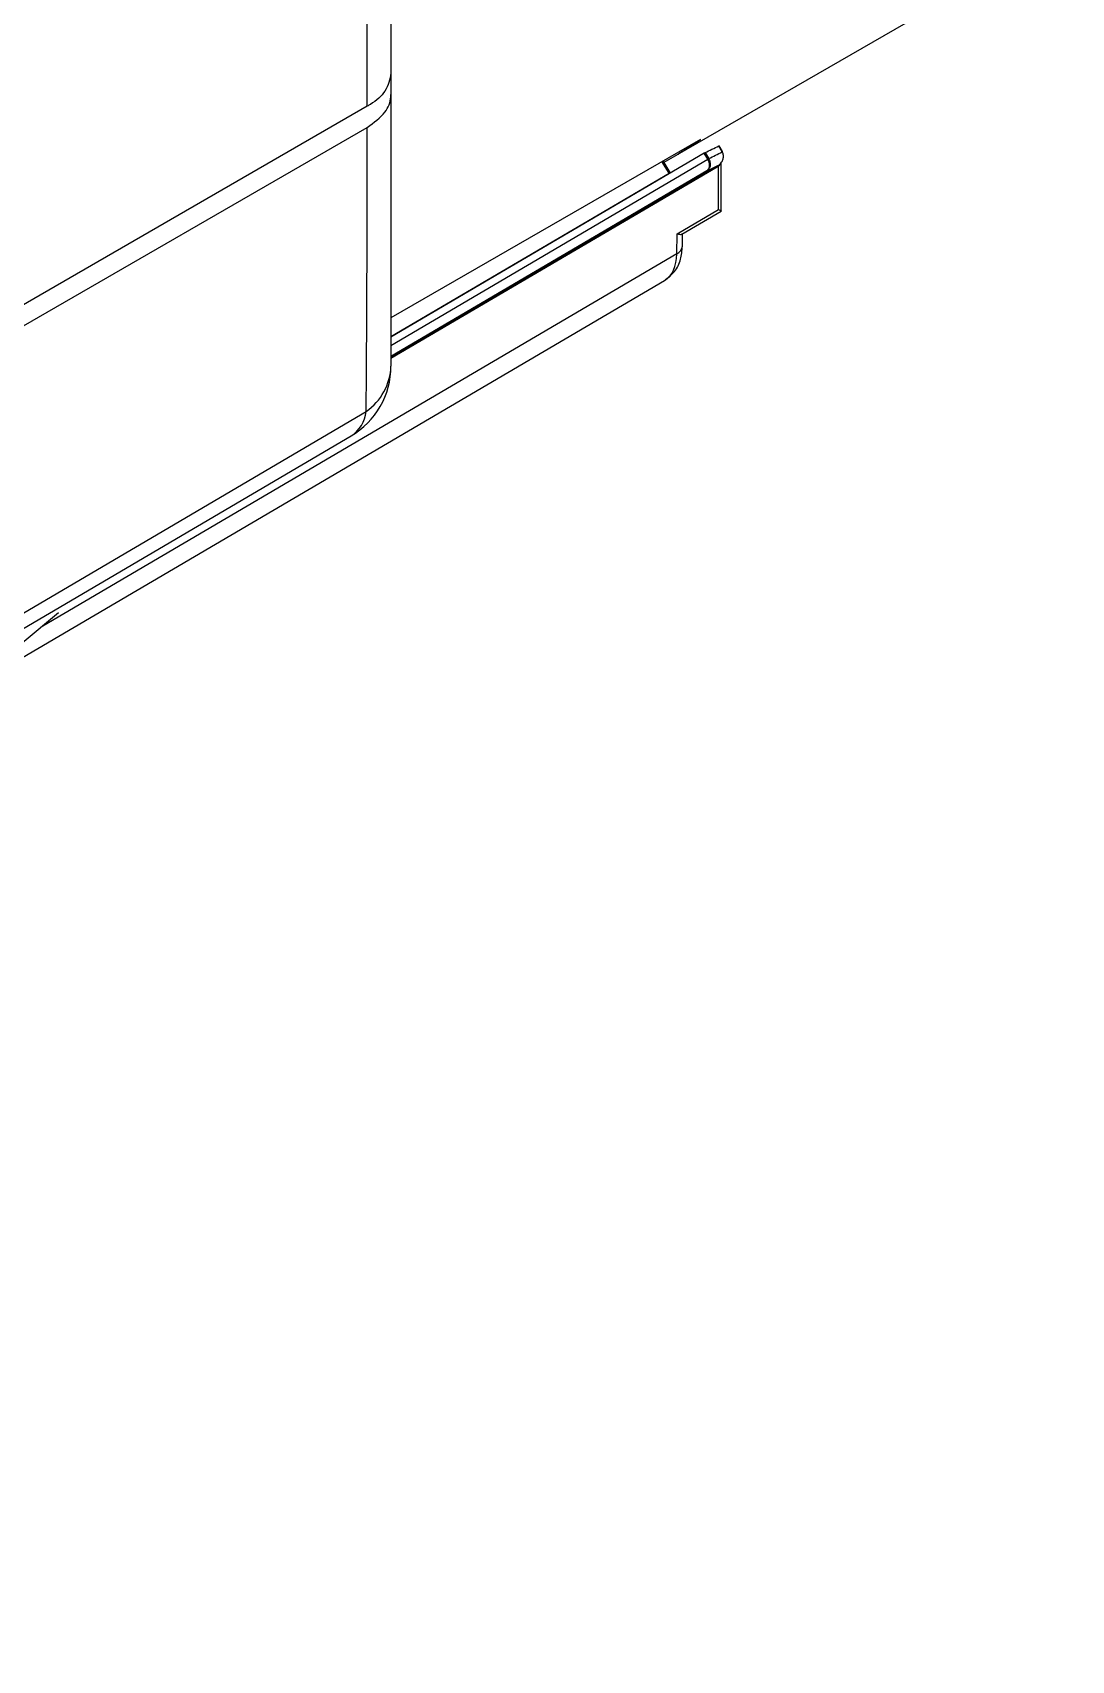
# Model space of a CAD drawing. Extents: x 8 to 113, y 0 to 87.
# Drawn here: x 24.723 to 26.328, y 6.953 to 9.469 of the extents above; entities that cross this region are included whole.
import ezdxf

# ---------------------------------------------------------------- set-up
doc = ezdxf.new("R2010")
doc.units = 0
doc.header["$MEASUREMENT"] = 0
doc.layers.add('OBJECT', color=7, linetype='CONTINUOUS')

msp = doc.modelspace()

# ---------------------------------------------------------------- linework, layer by layer
at = {"layer": 'OBJECT'}
for p, q in [((25.6992, 9.2689), (26.3285, 9.6322)), ((25.277, 9.4066), (25.277, 9.3739)), ((25.2404, 9.3555), (21.9284, 7.4435)), ((21.9284, 7.4109), (25.2404, 9.3229)), ((25.7555, 9.3044), (25.277, 9.0282)), ((25.7887, 9.2854), (25.7836, 9.2943)), ((25.7891, 9.2856), (25.784, 9.2944)), ((25.7611, 9.2832), (25.277, 8.9987)), ((25.277, 8.9859), (25.7667, 9.2736)), ((25.277, 8.9671), (25.7819, 9.2638)), ((25.781, 9.2616), (25.277, 8.9654)), ((25.7067, 9.2522), (25.6958, 9.27)), ((25.7086, 9.2532), (25.6977, 9.2711)), ((25.7666, 9.2737), (25.7611, 9.2832)), ((25.7625, 9.284), (25.7681, 9.2745)), ((25.7667, 9.2736), (25.7666, 9.2737)), ((25.7681, 9.2745), (25.7681, 9.2744)), ((25.7829, 9.2627), (25.781, 9.2616)), ((25.7819, 9.2638), (25.7835, 9.2647)), ((25.7841, 9.2635), (25.7829, 9.2627)), ((25.7831, 9.196), (25.7829, 9.2627)), ((25.7875, 9.1935), (25.7872, 9.2685)), ((25.789, 9.285), (25.7887, 9.2854)), ((25.7653, 9.2555), (25.277, 8.9686)), ((25.277, 8.9997), (25.7067, 9.2522)), ((25.7072, 9.2515), (25.7067, 9.2522)), ((25.7091, 9.2526), (25.7086, 9.2532)), ((25.7191, 9.1584), (25.7831, 9.196)), ((25.7267, 9.1577), (25.7875, 9.1935)), ((25.7186, 9.1275), (25.7191, 9.1584)), ((25.7273, 9.1392), (25.7276, 9.1583)), ((25.7186, 9.1275), (24.739, 8.5519)), ((24.6988, 8.498), (25.6999, 9.0862)), ((24.7073, 8.5262), (24.7631, 8.573))]:
    msp.add_line(p, q, dxfattribs=at)
at = {"layer": 'OBJECT', "flags": 128}
for points in [[(25.277, 9.9209), (25.277, 9.7408), (25.277, 9.5691), (25.277, 9.4066)], [(25.277, 9.3739), (25.277, 9.2232), (25.277, 9.0829), (25.277, 8.9536)], [(25.7852, 9.2659), (25.7851, 9.2658), (25.7851, 9.2658), (25.7851, 9.2658), (25.785, 9.2657), (25.785, 9.2657)], [(21.9854, 6.9697), (22.043, 7.0036), (22.7519, 7.4206), (25.2387, 8.8838)], [(21.9956, 6.9528), (22.5618, 7.2856), (25.2153, 8.8459)]]:
    msp.add_lwpolyline(points, dxfattribs=at)
at = {"layer": 'OBJECT'}
for centre, radius, start, end in [((25.2731, 10.0068), 0.8521, 300.0004, 304.4779), ((25.5548, 9.6345), 0.4184, 300.4174, 300.6439), ((25.844, 9.1358), 0.158, 118.6755, 119.2753), ((25.7836, 9.2618), 0.0026, 130.9431, 185.0248), ((25.7853, 9.263), 0.00248, 137.3168, 187.6685), ((25.7832, 9.2678), 0.00281, 303.7706, 311.7766), ((25.7858, 9.2666), 0.0000957, 322.218, 14.5341), ((25.7846, 9.2927), 0.00846, 299.6455, 302.7536), ((25.7894, 9.2844), 0.000712, 86.8054, 125.4943), ((25.7128, 9.1409), 0.0146, 293.4717, 353.2099), ((25.152, 8.9536), 0.125, 300.4583, 0), ((25.1889, 8.9566), 0.0882, 304.4305, 358.0683), ((25.1867, 8.8896), 0.0523, 303.1718, 353.6311)]:
    msp.add_arc(centre, radius, start, end, dxfattribs=at)
for centre, major_axis, ratio, start_param, end_param in [((25.152, 11.8965), (-0.0619, 3.6533), 0.017273, 3.942916, 4.13082), ((25.152, 11.8965), (-0.0619, 3.6533), 0.017273, 3.742494, 3.930397), ((24.6141, 11.5598), (-1.2464, 2.2248), 0.836703, 3.089836, 3.100797), ((24.593, 11.5473), (-1.2609, 2.2453), 0.828472, 3.094725, 3.103395), ((24.6047, 11.5542), (-1.2513, 2.2335), 0.836703, 3.09521, 3.106122), ((25.7725, 9.2021), (0.015, -0.0086), 0.001868, 5.501076, 6.282111), ((25.6557, 9.1647), (-0.0434, 0.0789), 0.577139, 3.158045, 3.939081)]:
    msp.add_ellipse(centre, major_axis=major_axis, ratio=ratio, start_param=start_param, end_param=end_param, dxfattribs=at)
for points, knots in [([(25.277, 9.4066), (25.2751, 9.3971), (25.2717, 9.3796), (25.2533, 9.3633), (25.242, 9.3565), (25.2404, 9.3555)], [0, 0, 0, 0, 0.499398, 0.929182, 1, 1, 1, 1]), ([(25.2404, 9.3229), (25.2506, 9.3303), (25.2697, 9.3441), (25.2767, 9.3632), (25.277, 9.3726), (25.277, 9.3739)], [0, 0, 0, 0, 0.499395, 0.929163, 1, 1, 1, 1]), ([(25.7836, 9.2943), (25.7838, 9.2944), (25.784, 9.2945), (25.784, 9.2944), (25.7839, 9.2944)], [0, 0, 0, 0, 0.781901, 1, 1, 1, 1]), ([(25.7611, 9.2832), (25.7615, 9.2834), (25.762, 9.2837), (25.7624, 9.2839), (25.7625, 9.284)], [0, 0, 0, 0, 0.641951, 1, 1, 1, 1]), ([(25.7681, 9.2744), (25.7688, 9.2729), (25.7702, 9.2698), (25.7706, 9.2649), (25.7696, 9.2604), (25.7676, 9.2574), (25.766, 9.256), (25.7654, 9.2556), (25.7653, 9.2555)], [0, 0, 0, 0, 0.220237, 0.440404, 0.662372, 0.887712, 0.990531, 1, 1, 1, 1]), ([(25.7653, 9.2555), (25.7654, 9.2556), (25.7659, 9.2559), (25.7672, 9.2572), (25.7688, 9.26), (25.7695, 9.2643), (25.7689, 9.2691), (25.7674, 9.2721), (25.7667, 9.2736)], [0, 0, 0, 0, 0.009444, 0.112278, 0.33762, 0.559581, 0.77977, 1, 1, 1, 1]), ([(25.7835, 9.2647), (25.7839, 9.265), (25.7843, 9.2653), (25.7847, 9.2655), (25.7847, 9.2655)], [0, 0, 0, 0, 0.973347, 1, 1, 1, 1]), ([(25.7867, 9.2678), (25.7864, 9.2668), (25.7859, 9.2652), (25.7846, 9.264), (25.7841, 9.2635)], [0, 0, 0, 0, 0.583924, 1, 1, 1, 1]), ([(25.785, 9.2657), (25.7848, 9.2654), (25.7844, 9.2649), (25.7842, 9.2641), (25.7841, 9.2637), (25.7841, 9.2635)], [0, 0, 0, 0, 0.531886, 0.875862, 1, 1, 1, 1]), ([(25.7841, 9.2635), (25.7841, 9.2636), (25.7841, 9.264), (25.7842, 9.2648), (25.7845, 9.2652), (25.7847, 9.2655)], [0, 0, 0, 0, 0.125079, 0.466712, 1, 1, 1, 1]), ([(25.7847, 9.2655), (25.7848, 9.2656), (25.7851, 9.2659), (25.7856, 9.2663), (25.7859, 9.2666), (25.7859, 9.2666)], [0, 0, 0, 0, 0.264318, 0.865751, 1, 1, 1, 1]), ([(25.7852, 9.2659), (25.7852, 9.2659), (25.7852, 9.2659), (25.7853, 9.2659), (25.7854, 9.2661), (25.7857, 9.2663), (25.7858, 9.2665), (25.7859, 9.2665)], [0, 0, 0, 0, 0.010426, 0.095696, 0.267145, 0.695457, 1, 1, 1, 1]), ([(25.7859, 9.2666), (25.7872, 9.2682), (25.7897, 9.2712), (25.791, 9.2768), (25.7906, 9.2816), (25.7894, 9.284), (25.789, 9.285)], [0, 0, 0, 0, 0.303047, 0.584924, 0.848602, 1, 1, 1, 1]), ([(25.7894, 9.2851), (25.7894, 9.2852), (25.7893, 9.2854), (25.7892, 9.2856), (25.7891, 9.2856)], [0, 0, 0, 0, 0.702853, 1, 1, 1, 1]), ([(25.7067, 9.2522), (25.707, 9.2524), (25.7076, 9.2527), (25.7083, 9.2531), (25.7086, 9.2533), (25.7086, 9.2532), (25.7086, 9.2532)], [0, 0, 0, 0, 0.232871, 0.5873227, 0.9417264, 1, 1, 1, 1]), ([(25.7014, 9.0879), (25.7064, 9.0917), (25.717, 9.0997), (25.7254, 9.1184), (25.7267, 9.1323), (25.7273, 9.1392)], [0, 0, 0, 0, 0.311982, 0.664045, 1, 1, 1, 1]), ([(25.7191, 9.1584), (25.7192, 9.1583), (25.7217, 9.1577), (25.725, 9.157), (25.7262, 9.1578), (25.7265, 9.1581)], [0, 0, 0, 0, 0.0114048, 0.705336, 1, 1, 1, 1])]:
    msp.add_open_spline(points, degree=3, knots=knots, dxfattribs=at)

doc.saveas('drawing.dxf')
